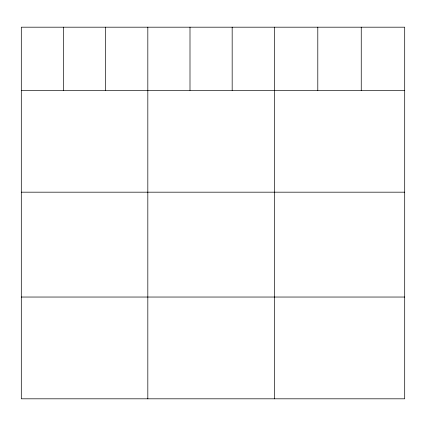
<?xml version="1.0" encoding="UTF-8"?>
<svg xmlns="http://www.w3.org/2000/svg" width="426" height="426" viewBox="0 0 426 426"><rect width="100%" height="100%" fill="white"/><g stroke="black" fill="none" stroke-linecap="round" stroke-linejoin="round"><path stroke-width="0.64" d="M404.7 90.408L404.7 398.811L21.3 398.811L21.3 27.189L404.7 27.189L404.7 90.408L21.3 90.408M21.3 192.179L404.7 192.179M21.3 297.039L404.7 297.039M361.248 27.189L361.248 90.408M317.796 27.189L317.796 90.408M274.344 27.189L274.344 398.811M232.17 27.189L232.17 90.408M189.996 27.189L189.996 90.408M147.822 27.189L147.822 398.811M105.648 27.189L105.648 90.408M63.474 27.189L63.474 90.408"/></g></svg>
